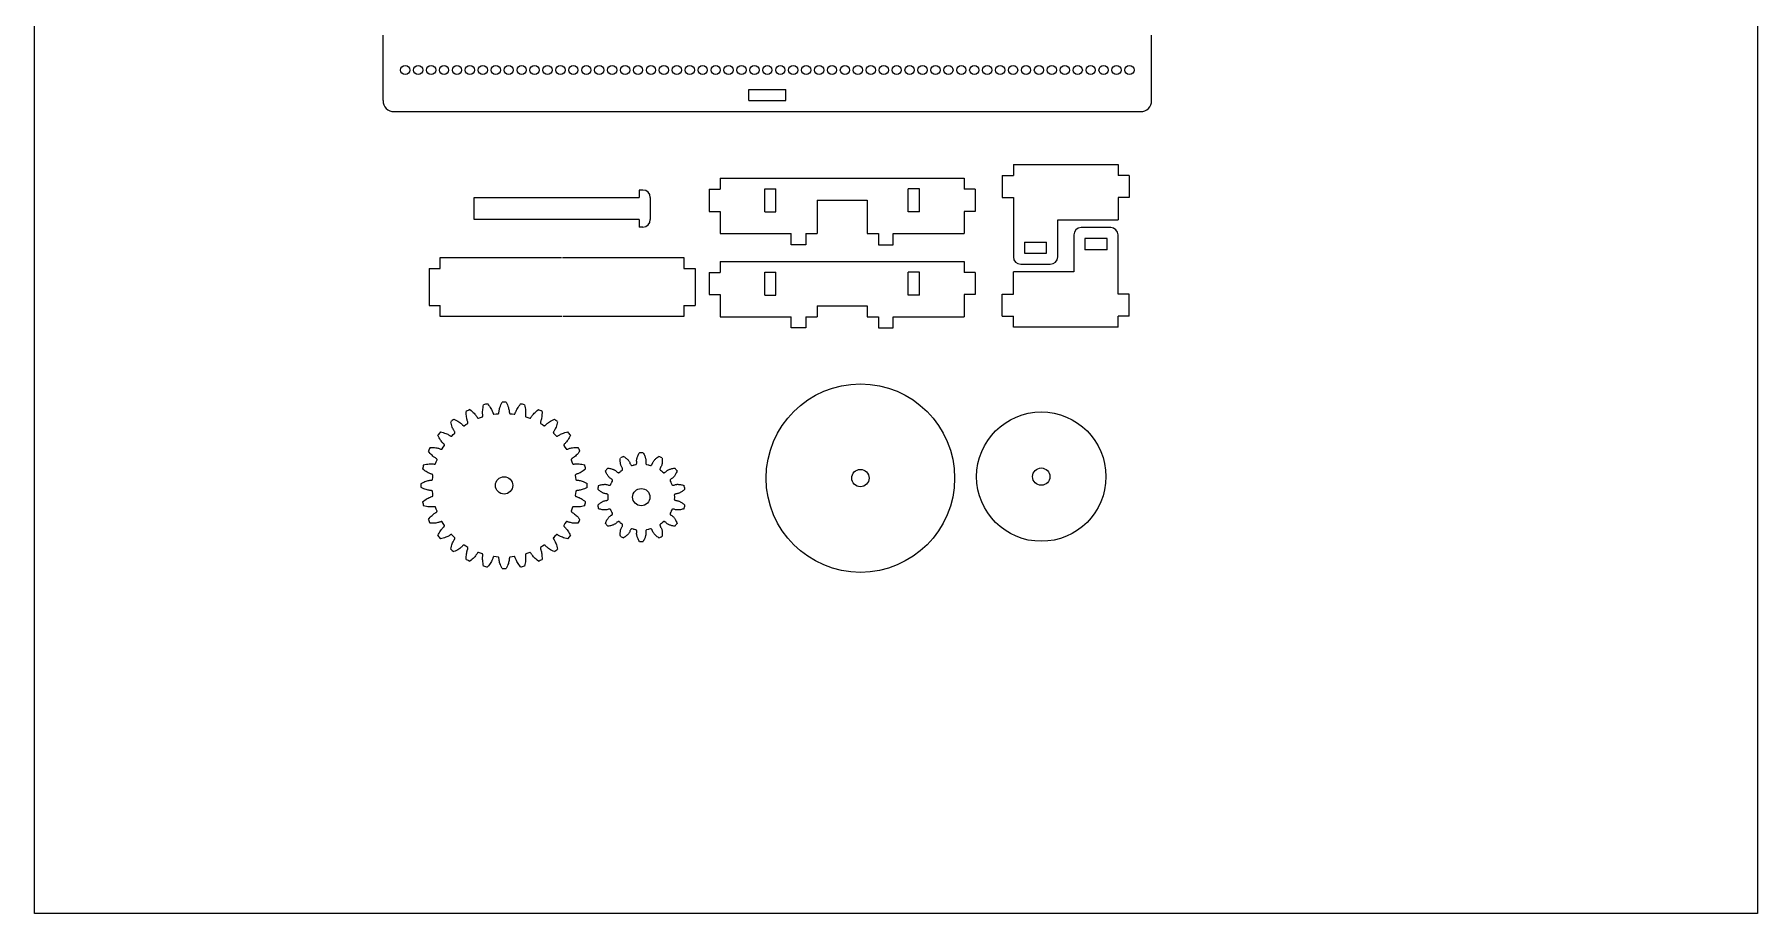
# Model space of a CAD drawing. Header units: inches. Extents: x 25 to 492, y 24 to 506.
# Drawn here: x 25.4 to 491.8, y 24.4 to 262.2 of the extents above; entities that cross this region are included whole.
import ezdxf

# ---------------------------------------------------------------- set-up
doc = ezdxf.new("R2010")
doc.units = ezdxf.units.IN
doc.header["$MEASUREMENT"] = 0

msp = doc.modelspace()

# ---------------------------------------------------------------- linework, layer by layer
for p, q in [((119.77, 244.33), (119.77, 262.05)), ((327.77, 244.33), (327.77, 262.05)), ((218.77, 247.33), (228.77, 247.33)), ((218.77, 244.33), (218.77, 247.33)), ((228.77, 244.33), (228.77, 247.33)), ((218.77, 244.33), (228.77, 244.33)), ((122.77, 241.33), (324.77, 241.33)), ((287.35, 224.05), (287.35, 218.05)), ((287.35, 224.05), (290.35, 224.05)), ((290.35, 227.05), (318.7, 227.05)), ((290.35, 227.05), (290.35, 224.05)), ((318.7, 227.05), (318.7, 224.05)), ((321.7, 224.05), (318.7, 224.05)), ((321.7, 224.05), (321.7, 218.05)), ((189.09, 220.11), (189.09, 218.11)), ((190.09, 220.11), (189.09, 220.11)), ((208.01, 220.33), (208.01, 214.33)), ((208.01, 220.33), (211.01, 220.33)), ((211.01, 223.33), (211.01, 220.33)), ((211.01, 223.33), (277.01, 223.33)), ((223.11, 220.43), (226.11, 220.43)), ((223.11, 214.23), (223.11, 220.43)), ((226.11, 214.23), (226.11, 220.43)), ((264.91, 220.43), (261.91, 220.43)), ((261.91, 214.23), (261.91, 220.43)), ((264.91, 214.23), (264.91, 220.43)), ((277.01, 223.33), (277.01, 220.33)), ((280.01, 220.33), (277.01, 220.33)), ((280.01, 220.33), (280.01, 214.33)), ((144.39, 212.11), (144.39, 218.11)), ((144.39, 218.11), (189.09, 218.11)), ((192.09, 218.11), (192.09, 212.11)), ((237.21, 217.33), (237.21, 208.33)), ((237.21, 217.33), (250.81, 217.33)), ((250.81, 217.33), (250.81, 208.33)), ((287.35, 218.05), (290.35, 218.05)), ((290.35, 218.05), (290.35, 202.05)), ((318.7, 218.05), (318.7, 212.05)), ((321.7, 218.05), (318.7, 218.05)), ((189.09, 212.11), (144.39, 212.11)), ((189.09, 212.11), (189.09, 210.11)), ((190.09, 210.11), (189.09, 210.11)), ((208.01, 214.33), (211.01, 214.33)), ((211.01, 214.33), (211.01, 208.33)), ((223.11, 214.23), (226.11, 214.23)), ((264.91, 214.23), (261.91, 214.23)), ((277.01, 214.33), (277.01, 208.33)), ((280.01, 214.33), (277.01, 214.33)), ((302.35, 212.05), (318.7, 212.05)), ((302.35, 202.05), (302.35, 212.05)), ((316.7, 209.97), (308.7, 209.97)), ((211.01, 208.33), (230.21, 208.33)), ((230.21, 205.33), (230.21, 208.33)), ((234.21, 205.33), (230.21, 205.33)), ((234.21, 208.33), (237.21, 208.33)), ((234.21, 208.33), (234.21, 205.33)), ((250.81, 208.33), (253.81, 208.33)), ((253.81, 208.33), (253.81, 205.33)), ((253.81, 205.33), (257.81, 205.33)), ((257.81, 208.33), (277.01, 208.33)), ((257.81, 205.33), (257.81, 208.33)), ((293.35, 206.05), (299.35, 206.05)), ((293.35, 206.05), (293.35, 203.05)), ((299.35, 203.05), (299.35, 206.05)), ((306.7, 207.97), (306.7, 197.97)), ((315.7, 206.97), (309.7, 206.97)), ((309.7, 206.97), (309.7, 203.97)), ((315.7, 203.97), (315.7, 206.97)), ((318.7, 191.97), (318.7, 207.97)), ((135.21, 201.9), (168.06, 201.9)), ((135.21, 198.9), (135.21, 201.9)), ((168.36, 201.9), (201.21, 201.9)), ((201.21, 201.9), (201.21, 198.9)), ((211.01, 200.81), (211.01, 197.81)), ((211.01, 200.81), (277.01, 200.81)), ((277.01, 200.81), (277.01, 197.81)), ((293.35, 203.05), (299.35, 203.05)), ((315.7, 203.97), (309.7, 203.97)), ((132.21, 198.9), (135.21, 198.9)), ((132.21, 198.9), (132.21, 188.9)), ((201.21, 198.9), (204.21, 198.9)), ((204.21, 198.9), (204.21, 188.9)), ((208.01, 197.81), (208.01, 191.81)), ((208.01, 197.81), (211.01, 197.81)), ((223.11, 197.91), (226.11, 197.91)), ((223.11, 191.71), (223.11, 197.91)), ((226.11, 191.71), (226.11, 197.91)), ((264.91, 197.91), (261.91, 197.91)), ((261.91, 191.71), (261.91, 197.91)), ((264.91, 191.71), (264.91, 197.91)), ((280.01, 197.81), (277.01, 197.81)), ((280.01, 197.81), (280.01, 191.81)), ((306.7, 197.97), (290.35, 197.97)), ((290.35, 191.97), (290.35, 197.97)), ((292.35, 200.05), (300.35, 200.05)), ((208.01, 191.81), (211.01, 191.81)), ((211.01, 191.81), (211.01, 185.81)), ((223.11, 191.71), (226.11, 191.71)), ((264.91, 191.71), (261.91, 191.71)), ((277.01, 191.81), (277.01, 185.81)), ((280.01, 191.81), (277.01, 191.81)), ((287.35, 185.97), (287.35, 191.97)), ((287.35, 191.97), (290.35, 191.97)), ((321.7, 191.97), (318.7, 191.97)), ((321.7, 185.97), (321.7, 191.97)), ((132.21, 188.9), (135.21, 188.9)), ((135.21, 185.9), (135.21, 188.9)), ((201.21, 188.9), (201.21, 185.9)), ((201.21, 188.9), (204.21, 188.9)), ((237.21, 188.81), (237.21, 185.81)), ((237.21, 188.81), (250.81, 188.81)), ((250.81, 188.81), (250.81, 185.81)), ((168.21, 185.9), (135.21, 185.9)), ((201.21, 185.9), (168.51, 185.9)), ((211.01, 185.81), (230.21, 185.81)), ((230.21, 182.81), (230.21, 185.81)), ((234.21, 182.81), (230.21, 182.81)), ((234.21, 185.81), (237.21, 185.81)), ((234.21, 185.81), (234.21, 182.81)), ((250.81, 185.81), (253.81, 185.81)), ((253.81, 185.81), (253.81, 182.81)), ((253.81, 182.81), (257.81, 182.81)), ((257.81, 185.81), (277.01, 185.81)), ((257.81, 182.81), (257.81, 185.81)), ((287.35, 185.97), (290.35, 185.97)), ((290.35, 182.97), (290.35, 185.97)), ((318.7, 182.97), (290.35, 182.97)), ((318.7, 182.97), (318.7, 185.97)), ((321.7, 185.97), (318.7, 185.97))]:
    msp.add_line(p, q)
msp.add_lwpolyline([(25.42, 505.88), (491.75, 505.88), (491.75, 24.36), (25.42, 24.36)], close=True)
for points in [[(138.94, 158.13), (139.3, 157.96), (139.66, 157.77), (139.98, 157.59), (140.26, 157.41), (140.51, 157.24), (140.72, 157.08), (140.9, 156.93), (141.04, 156.8), (141.16, 156.69), (141.31, 156.53), (141.37, 156.48), (141.42, 156.43), (141.48, 156.39), (141.53, 156.37), (141.58, 156.35), (141.62, 156.34), (141.66, 156.34), (141.69, 156.35), (141.71, 156.36), (142.19, 156.67), (142.67, 156.96), (142.69, 156.98), (142.71, 157), (142.73, 157.04), (142.74, 157.08), (142.74, 157.13), (142.74, 157.19), (142.73, 157.25), (142.71, 157.32), (142.69, 157.4), (142.61, 157.6), (142.56, 157.75), (142.51, 157.94), (142.45, 158.17), (142.4, 158.43), (142.35, 158.72), (142.32, 159.06), (142.29, 159.42), (142.28, 159.83), (142.28, 160.23)], [(143.27, 160.7), (143.58, 160.46), (143.89, 160.2), (144.16, 159.95), (144.4, 159.71), (144.6, 159.49), (144.77, 159.28), (144.91, 159.1), (145.02, 158.94), (145.11, 158.8), (145.22, 158.62), (145.27, 158.55), (145.31, 158.5), (145.36, 158.45), (145.4, 158.41), (145.44, 158.38), (145.48, 158.36), (145.52, 158.36), (145.56, 158.36), (145.58, 158.36), (146.11, 158.56), (146.65, 158.74), (146.67, 158.75), (146.7, 158.77), (146.72, 158.8), (146.74, 158.84), (146.75, 158.88), (146.76, 158.94), (146.77, 159), (146.77, 159.08), (146.76, 159.16), (146.73, 159.37), (146.72, 159.53), (146.71, 159.73), (146.7, 159.96), (146.71, 160.22), (146.73, 160.52), (146.77, 160.86), (146.82, 161.22), (146.9, 161.62), (146.99, 162.01)], [(148.06, 162.25), (148.31, 161.94), (148.56, 161.62), (148.76, 161.31), (148.94, 161.03), (149.09, 160.77), (149.21, 160.53), (149.31, 160.32), (149.38, 160.14), (149.44, 159.99), (149.5, 159.78), (149.53, 159.71), (149.57, 159.64), (149.6, 159.59), (149.63, 159.54), (149.67, 159.5), (149.7, 159.48), (149.74, 159.46), (149.77, 159.45), (149.79, 159.46), (150.36, 159.53), (150.92, 159.58), (150.94, 159.59), (150.97, 159.6), (151, 159.62), (151.03, 159.66), (151.06, 159.7), (151.08, 159.75), (151.1, 159.82), (151.12, 159.89), (151.13, 159.97), (151.15, 160.18), (151.17, 160.34), (151.2, 160.54), (151.25, 160.76), (151.31, 161.02), (151.4, 161.31), (151.51, 161.62), (151.64, 161.97), (151.81, 162.33), (151.99, 162.69)], [(153.08, 162.69), (153.26, 162.33), (153.42, 161.97), (153.56, 161.62), (153.67, 161.31), (153.75, 161.02), (153.82, 160.76), (153.87, 160.54), (153.9, 160.34), (153.92, 160.18), (153.94, 159.97), (153.95, 159.89), (153.97, 159.82), (153.99, 159.75), (154.01, 159.7), (154.04, 159.66), (154.06, 159.62), (154.09, 159.6), (154.12, 159.59), (154.15, 159.58), (154.71, 159.53), (155.27, 159.46), (155.3, 159.45), (155.33, 159.46), (155.36, 159.48), (155.4, 159.5), (155.43, 159.54), (155.47, 159.59), (155.5, 159.64), (155.53, 159.71), (155.56, 159.78), (155.63, 159.99), (155.68, 160.14), (155.76, 160.32), (155.85, 160.53), (155.98, 160.77), (156.12, 161.03), (156.3, 161.31), (156.51, 161.62), (156.75, 161.94), (157, 162.25)], [(158.07, 162.01), (158.17, 161.62), (158.24, 161.22), (158.3, 160.86), (158.34, 160.52), (158.36, 160.22), (158.36, 159.96), (158.36, 159.73), (158.35, 159.53), (158.33, 159.37), (158.3, 159.16), (158.3, 159.08), (158.3, 159), (158.3, 158.94), (158.31, 158.88), (158.33, 158.84), (158.35, 158.8), (158.37, 158.77), (158.4, 158.75), (158.42, 158.74), (158.96, 158.56), (159.49, 158.36), (159.51, 158.36), (159.55, 158.36), (159.58, 158.36), (159.62, 158.38), (159.66, 158.41), (159.71, 158.45), (159.75, 158.5), (159.8, 158.55), (159.84, 158.62), (159.95, 158.8), (160.04, 158.94), (160.16, 159.1), (160.3, 159.28), (160.47, 159.49), (160.67, 159.71), (160.91, 159.95), (161.18, 160.2), (161.48, 160.46), (161.8, 160.7)], [(162.79, 160.23), (162.79, 159.83), (162.78, 159.42), (162.75, 159.06), (162.71, 158.72), (162.67, 158.43), (162.61, 158.17), (162.56, 157.94), (162.5, 157.75), (162.45, 157.6), (162.38, 157.4), (162.35, 157.32), (162.34, 157.25), (162.33, 157.19), (162.33, 157.13), (162.33, 157.08), (162.34, 157.04), (162.36, 157), (162.38, 156.98), (162.4, 156.96), (162.88, 156.67), (163.36, 156.36), (163.38, 156.35), (163.41, 156.34), (163.45, 156.34), (163.49, 156.35), (163.54, 156.37), (163.59, 156.39), (163.64, 156.43), (163.7, 156.48), (163.76, 156.53), (163.91, 156.69), (164.02, 156.8), (164.17, 156.93), (164.35, 157.08), (164.56, 157.24), (164.81, 157.41), (165.09, 157.59), (165.41, 157.77), (165.77, 157.96), (166.13, 158.13)], [(135.29, 154.65), (135.68, 154.57), (136.07, 154.47), (136.42, 154.36), (136.74, 154.25), (137.02, 154.13), (137.26, 154.02), (137.46, 153.92), (137.64, 153.83), (137.77, 153.74), (137.95, 153.62), (138.02, 153.58), (138.09, 153.55), (138.15, 153.53), (138.21, 153.51), (138.26, 153.51), (138.3, 153.51), (138.34, 153.52), (138.37, 153.53), (138.39, 153.55), (138.78, 153.95), (139.19, 154.35), (139.2, 154.36), (139.22, 154.39), (139.23, 154.43), (139.23, 154.48), (139.22, 154.53), (139.2, 154.58), (139.18, 154.64), (139.15, 154.71), (139.11, 154.78), (138.99, 154.96), (138.91, 155.1), (138.81, 155.27), (138.71, 155.47), (138.6, 155.72), (138.49, 155.99), (138.38, 156.31), (138.27, 156.66), (138.17, 157.05), (138.08, 157.44)], [(166.99, 157.44), (166.9, 157.05), (166.8, 156.66), (166.69, 156.31), (166.58, 155.99), (166.47, 155.72), (166.36, 155.47), (166.26, 155.27), (166.16, 155.1), (166.08, 154.96), (165.96, 154.78), (165.92, 154.71), (165.88, 154.64), (165.86, 154.58), (165.85, 154.53), (165.84, 154.48), (165.84, 154.43), (165.85, 154.39), (165.86, 154.36), (165.88, 154.35), (166.29, 153.95), (166.68, 153.55), (166.7, 153.53), (166.73, 153.52), (166.77, 153.51), (166.81, 153.51), (166.86, 153.51), (166.91, 153.53), (166.98, 153.55), (167.04, 153.58), (167.11, 153.62), (167.29, 153.74), (167.43, 153.83), (167.6, 153.92), (167.81, 154.02), (168.05, 154.13), (168.33, 154.25), (168.64, 154.36), (169, 154.47), (169.39, 154.57), (169.78, 154.65)], [(130.73, 145.74), (131.11, 145.83), (131.51, 145.91), (131.87, 145.96), (132.21, 146), (132.51, 146.02), (132.77, 146.03), (133, 146.03), (133.2, 146.01), (133.36, 146), (133.57, 145.97), (133.65, 145.96), (133.73, 145.96), (133.79, 145.97), (133.85, 145.98), (133.9, 145.99), (133.94, 146.01), (133.97, 146.04), (133.99, 146.06), (134, 146.09), (134.17, 146.62), (134.37, 147.15), (134.38, 147.18), (134.38, 147.21), (134.37, 147.25), (134.35, 147.29), (134.32, 147.33), (134.28, 147.37), (134.24, 147.42), (134.18, 147.46), (134.11, 147.51), (133.93, 147.62), (133.79, 147.71), (133.63, 147.82), (133.45, 147.96), (133.25, 148.13), (133.02, 148.34), (132.79, 148.57), (132.54, 148.84), (132.28, 149.15), (132.03, 149.47)], [(132.51, 150.45), (132.9, 150.46), (133.31, 150.44), (133.68, 150.42), (134.01, 150.38), (134.31, 150.33), (134.57, 150.28), (134.79, 150.23), (134.98, 150.17), (135.13, 150.12), (135.33, 150.04), (135.41, 150.02), (135.48, 150), (135.55, 149.99), (135.6, 149.99), (135.65, 150), (135.7, 150.01), (135.73, 150.02), (135.76, 150.04), (135.77, 150.06), (136.06, 150.55), (136.37, 151.02), (136.38, 151.04), (136.39, 151.08), (136.39, 151.11), (136.38, 151.16), (136.37, 151.2), (136.34, 151.25), (136.3, 151.31), (136.26, 151.37), (136.2, 151.43), (136.05, 151.57), (135.93, 151.69), (135.8, 151.84), (135.66, 152.01), (135.5, 152.23), (135.32, 152.47), (135.15, 152.76), (134.96, 153.08), (134.78, 153.43), (134.61, 153.8)], [(170.46, 153.8), (170.29, 153.43), (170.1, 153.08), (169.92, 152.76), (169.74, 152.47), (169.57, 152.23), (169.41, 152.01), (169.27, 151.84), (169.13, 151.69), (169.02, 151.57), (168.86, 151.43), (168.81, 151.37), (168.76, 151.31), (168.73, 151.25), (168.7, 151.2), (168.68, 151.16), (168.67, 151.11), (168.67, 151.08), (168.68, 151.04), (168.69, 151.02), (169, 150.55), (169.3, 150.06), (169.31, 150.04), (169.34, 150.02), (169.37, 150.01), (169.41, 150), (169.46, 149.99), (169.52, 149.99), (169.58, 150), (169.66, 150.02), (169.73, 150.04), (169.94, 150.12), (170.09, 150.17), (170.28, 150.23), (170.5, 150.28), (170.76, 150.33), (171.06, 150.38), (171.39, 150.42), (171.76, 150.44), (172.16, 150.46), (172.56, 150.45)], [(173.04, 149.47), (172.79, 149.15), (172.53, 148.84), (172.28, 148.57), (172.04, 148.34), (171.82, 148.13), (171.62, 147.96), (171.44, 147.82), (171.27, 147.71), (171.14, 147.62), (170.95, 147.51), (170.89, 147.46), (170.83, 147.42), (170.78, 147.37), (170.74, 147.33), (170.72, 147.29), (170.7, 147.25), (170.69, 147.21), (170.69, 147.18), (170.7, 147.15), (170.89, 146.62), (171.07, 146.09), (171.08, 146.06), (171.1, 146.04), (171.13, 146.01), (171.17, 145.99), (171.22, 145.98), (171.27, 145.97), (171.34, 145.96), (171.41, 145.96), (171.49, 145.97), (171.71, 146), (171.87, 146.01), (172.06, 146.03), (172.29, 146.03), (172.56, 146.02), (172.86, 146), (173.19, 145.96), (173.56, 145.91), (173.95, 145.83), (174.34, 145.74)], [(130.04, 140.75), (130.4, 140.92), (130.77, 141.09), (131.11, 141.22), (131.43, 141.33), (131.71, 141.42), (131.97, 141.49), (132.2, 141.53), (132.39, 141.57), (132.55, 141.59), (132.76, 141.6), (132.85, 141.62), (132.92, 141.63), (132.98, 141.65), (133.03, 141.68), (133.08, 141.7), (133.11, 141.73), (133.13, 141.76), (133.15, 141.79), (133.15, 141.81), (133.21, 142.38), (133.28, 142.94), (133.28, 142.96), (133.27, 143), (133.26, 143.03), (133.23, 143.06), (133.19, 143.1), (133.15, 143.13), (133.09, 143.17), (133.02, 143.2), (132.95, 143.23), (132.74, 143.29), (132.59, 143.35), (132.41, 143.42), (132.2, 143.52), (131.96, 143.64), (131.7, 143.79), (131.42, 143.97), (131.11, 144.18), (130.79, 144.42), (130.48, 144.67)], [(174.58, 144.67), (174.27, 144.42), (173.95, 144.18), (173.65, 143.97), (173.36, 143.79), (173.1, 143.64), (172.87, 143.52), (172.66, 143.42), (172.47, 143.35), (172.32, 143.29), (172.12, 143.23), (172.04, 143.2), (171.98, 143.17), (171.92, 143.13), (171.87, 143.1), (171.84, 143.06), (171.81, 143.03), (171.79, 143), (171.79, 142.96), (171.79, 142.94), (171.86, 142.38), (171.92, 141.81), (171.92, 141.79), (171.93, 141.76), (171.96, 141.73), (171.99, 141.7), (172.03, 141.68), (172.09, 141.65), (172.15, 141.63), (172.22, 141.62), (172.3, 141.6), (172.52, 141.59), (172.68, 141.57), (172.87, 141.53), (173.09, 141.49), (173.35, 141.42), (173.64, 141.33), (173.96, 141.22), (174.3, 141.09), (174.67, 140.92), (175.03, 140.75)], [(180.58, 144.88), (180.84, 144.84), (181.1, 144.8), (181.33, 144.75), (181.55, 144.69), (181.75, 144.63), (181.93, 144.57), (182.1, 144.5), (182.24, 144.44), (182.37, 144.38), (182.47, 144.32), (182.64, 144.21), (182.76, 144.12), (182.93, 143.93), (183.05, 143.83), (183.16, 143.75), (183.26, 143.69), (183.36, 143.65), (183.45, 143.63), (183.54, 143.63), (183.57, 143.63), (183.61, 143.64), (183.64, 143.66), (183.67, 143.68), (183.94, 143.91), (184.07, 144.02), (184.2, 144.12), (184.49, 144.33), (184.52, 144.36), (184.54, 144.39), (184.56, 144.42), (184.57, 144.45), (184.59, 144.53), (184.59, 144.62), (184.57, 144.73), (184.53, 144.85), (184.48, 144.97), (184.41, 145.11), (184.27, 145.31), (184.2, 145.46), (184.13, 145.64), (184.1, 145.76), (184.07, 145.9), (184.04, 146.05), (184.01, 146.22), (183.99, 146.41), (183.97, 146.62), (183.97, 146.85), (183.97, 147.09), (183.98, 147.35), (184.01, 147.61)], [(184.88, 148.03), (185.11, 147.89), (185.32, 147.74), (185.51, 147.59), (185.68, 147.44), (185.84, 147.3), (185.97, 147.17), (186.09, 147.04), (186.19, 146.92), (186.28, 146.81), (186.35, 146.71), (186.45, 146.55), (186.52, 146.4), (186.59, 146.16), (186.65, 146.02), (186.72, 145.9), (186.79, 145.8), (186.86, 145.72), (186.93, 145.66), (187.01, 145.62), (187.04, 145.61), (187.08, 145.61), (187.11, 145.61), (187.15, 145.62), (187.5, 145.71), (187.66, 145.75), (187.82, 145.78), (188.17, 145.85), (188.21, 145.86), (188.24, 145.87), (188.27, 145.89), (188.3, 145.92), (188.35, 145.98), (188.39, 146.07), (188.42, 146.17), (188.44, 146.29), (188.44, 146.43), (188.43, 146.58), (188.4, 146.83), (188.4, 146.99), (188.42, 147.18), (188.44, 147.3), (188.47, 147.44), (188.51, 147.59), (188.56, 147.76), (188.62, 147.94), (188.7, 148.13), (188.79, 148.34), (188.9, 148.56), (189.03, 148.79), (189.17, 149.01)], [(190.13, 149.01), (190.27, 148.79), (190.4, 148.56), (190.51, 148.34), (190.6, 148.13), (190.68, 147.94), (190.74, 147.76), (190.79, 147.59), (190.83, 147.44), (190.86, 147.3), (190.88, 147.18), (190.9, 146.99), (190.9, 146.83), (190.86, 146.58), (190.86, 146.43), (190.86, 146.29), (190.88, 146.17), (190.91, 146.07), (190.95, 145.98), (191, 145.92), (191.03, 145.89), (191.06, 145.87), (191.09, 145.86), (191.13, 145.85), (191.48, 145.78), (191.64, 145.75), (191.8, 145.71), (192.15, 145.62), (192.19, 145.61), (192.22, 145.61), (192.26, 145.61), (192.29, 145.62), (192.36, 145.66), (192.44, 145.72), (192.51, 145.8), (192.58, 145.9), (192.64, 146.02), (192.7, 146.16), (192.78, 146.4), (192.85, 146.55), (192.95, 146.71), (193.02, 146.81), (193.11, 146.92), (193.21, 147.04), (193.33, 147.17), (193.46, 147.3), (193.62, 147.44), (193.79, 147.59), (193.98, 147.74), (194.19, 147.89), (194.42, 148.03)], [(195.29, 147.61), (195.31, 147.35), (195.33, 147.09), (195.33, 146.85), (195.33, 146.62), (195.31, 146.41), (195.29, 146.22), (195.26, 146.05), (195.23, 145.9), (195.2, 145.76), (195.17, 145.64), (195.1, 145.46), (195.03, 145.31), (194.89, 145.11), (194.82, 144.97), (194.76, 144.85), (194.73, 144.73), (194.71, 144.62), (194.71, 144.53), (194.73, 144.45), (194.74, 144.42), (194.76, 144.39), (194.78, 144.36), (194.81, 144.33), (195.1, 144.12), (195.23, 144.02), (195.36, 143.91), (195.63, 143.68), (195.66, 143.66), (195.69, 143.64), (195.73, 143.63), (195.76, 143.63), (195.84, 143.63), (195.94, 143.65), (196.03, 143.69), (196.14, 143.75), (196.25, 143.83), (196.37, 143.93), (196.54, 144.12), (196.66, 144.21), (196.83, 144.32), (196.93, 144.38), (197.06, 144.44), (197.2, 144.5), (197.36, 144.57), (197.54, 144.63), (197.74, 144.69), (197.96, 144.75), (198.2, 144.8), (198.46, 144.84), (198.72, 144.88)], [(178.07, 140.16), (178.32, 140.25), (178.57, 140.32), (178.81, 140.37), (179.03, 140.42), (179.23, 140.45), (179.42, 140.47), (179.6, 140.48), (179.75, 140.49), (179.9, 140.49), (180.02, 140.48), (180.21, 140.46), (180.37, 140.42), (180.6, 140.33), (180.74, 140.29), (180.88, 140.27), (181, 140.26), (181.11, 140.26), (181.2, 140.29), (181.28, 140.32), (181.31, 140.34), (181.33, 140.36), (181.35, 140.39), (181.37, 140.43), (181.52, 140.76), (181.59, 140.9), (181.66, 141.05), (181.83, 141.37), (181.84, 141.41), (181.85, 141.44), (181.85, 141.48), (181.85, 141.51), (181.83, 141.59), (181.79, 141.67), (181.73, 141.76), (181.65, 141.85), (181.54, 141.94), (181.41, 142.03), (181.2, 142.16), (181.08, 142.26), (180.94, 142.39), (180.86, 142.49), (180.77, 142.59), (180.68, 142.72), (180.58, 142.86), (180.47, 143.03), (180.37, 143.21), (180.27, 143.41), (180.16, 143.63), (180.06, 143.87), (179.97, 144.12)], [(199.33, 144.12), (199.23, 143.87), (199.13, 143.63), (199.03, 143.41), (198.93, 143.21), (198.82, 143.03), (198.72, 142.86), (198.62, 142.72), (198.53, 142.59), (198.44, 142.49), (198.36, 142.39), (198.22, 142.26), (198.1, 142.16), (197.88, 142.03), (197.76, 141.94), (197.65, 141.85), (197.57, 141.76), (197.51, 141.67), (197.47, 141.59), (197.45, 141.51), (197.45, 141.48), (197.45, 141.44), (197.46, 141.41), (197.47, 141.37), (197.64, 141.05), (197.71, 140.9), (197.78, 140.76), (197.93, 140.43), (197.95, 140.39), (197.97, 140.36), (197.99, 140.34), (198.02, 140.32), (198.1, 140.29), (198.19, 140.26), (198.3, 140.26), (198.42, 140.27), (198.55, 140.29), (198.7, 140.33), (198.93, 140.42), (199.09, 140.46), (199.28, 140.48), (199.4, 140.49), (199.54, 140.49), (199.7, 140.48), (199.87, 140.47), (200.06, 140.45), (200.27, 140.42), (200.49, 140.37), (200.73, 140.32), (200.98, 140.25), (201.23, 140.16)], [(130.48, 135.73), (130.79, 135.98), (131.11, 136.22), (131.42, 136.43), (131.7, 136.61), (131.96, 136.76), (132.2, 136.88), (132.41, 136.97), (132.59, 137.05), (132.74, 137.1), (132.95, 137.17), (133.02, 137.2), (133.09, 137.23), (133.15, 137.27), (133.19, 137.3), (133.23, 137.33), (133.26, 137.37), (133.27, 137.4), (133.28, 137.44), (133.28, 137.46), (133.21, 138.02), (133.15, 138.58), (133.15, 138.61), (133.13, 138.64), (133.11, 138.67), (133.08, 138.7), (133.03, 138.72), (132.98, 138.75), (132.92, 138.77), (132.85, 138.78), (132.76, 138.79), (132.55, 138.81), (132.39, 138.83), (132.2, 138.87), (131.97, 138.91), (131.71, 138.98), (131.43, 139.07), (131.11, 139.18), (130.77, 139.31), (130.4, 139.47), (130.04, 139.65)], [(175.03, 139.65), (174.67, 139.47), (174.3, 139.31), (173.96, 139.18), (173.64, 139.07), (173.35, 138.98), (173.09, 138.91), (172.87, 138.87), (172.68, 138.83), (172.52, 138.81), (172.3, 138.79), (172.22, 138.78), (172.15, 138.77), (172.09, 138.75), (172.03, 138.72), (171.99, 138.7), (171.96, 138.67), (171.93, 138.64), (171.92, 138.61), (171.92, 138.58), (171.86, 138.02), (171.79, 137.46), (171.79, 137.44), (171.79, 137.4), (171.81, 137.37), (171.84, 137.33), (171.87, 137.3), (171.92, 137.27), (171.98, 137.23), (172.04, 137.2), (172.12, 137.17), (172.32, 137.1), (172.47, 137.05), (172.66, 136.97), (172.87, 136.88), (173.1, 136.76), (173.36, 136.61), (173.65, 136.43), (173.95, 136.22), (174.27, 135.98), (174.58, 135.73)], [(177.85, 134.83), (178.04, 135.01), (178.24, 135.18), (178.42, 135.34), (178.61, 135.47), (178.78, 135.59), (178.94, 135.69), (179.09, 135.78), (179.23, 135.85), (179.36, 135.91), (179.47, 135.96), (179.65, 136.02), (179.81, 136.06), (180.06, 136.08), (180.21, 136.1), (180.34, 136.14), (180.46, 136.19), (180.55, 136.24), (180.62, 136.3), (180.67, 136.36), (180.69, 136.39), (180.71, 136.42), (180.71, 136.46), (180.71, 136.5), (180.7, 136.86), (180.7, 137.02), (180.7, 137.19), (180.71, 137.55), (180.71, 137.59), (180.71, 137.62), (180.69, 137.65), (180.67, 137.68), (180.62, 137.75), (180.55, 137.8), (180.46, 137.86), (180.34, 137.9), (180.21, 137.94), (180.06, 137.96), (179.81, 137.98), (179.65, 138.02), (179.47, 138.08), (179.36, 138.13), (179.23, 138.19), (179.09, 138.26), (178.94, 138.35), (178.78, 138.45), (178.61, 138.57), (178.42, 138.7), (178.24, 138.86), (178.04, 139.03), (177.85, 139.22)], [(201.45, 139.22), (201.26, 139.03), (201.06, 138.86), (200.87, 138.7), (200.69, 138.57), (200.52, 138.45), (200.36, 138.35), (200.21, 138.26), (200.07, 138.19), (199.94, 138.13), (199.83, 138.08), (199.65, 138.02), (199.49, 137.98), (199.24, 137.96), (199.09, 137.94), (198.96, 137.9), (198.84, 137.86), (198.75, 137.8), (198.68, 137.75), (198.62, 137.68), (198.61, 137.65), (198.59, 137.62), (198.59, 137.59), (198.58, 137.55), (198.6, 137.19), (198.6, 137.02), (198.6, 136.86), (198.58, 136.5), (198.59, 136.46), (198.59, 136.42), (198.61, 136.39), (198.62, 136.36), (198.68, 136.3), (198.75, 136.24), (198.84, 136.19), (198.96, 136.14), (199.09, 136.1), (199.24, 136.08), (199.49, 136.06), (199.65, 136.02), (199.83, 135.96), (199.94, 135.91), (200.07, 135.85), (200.21, 135.78), (200.36, 135.69), (200.52, 135.59), (200.69, 135.47), (200.87, 135.34), (201.06, 135.18), (201.26, 135.01), (201.45, 134.83)], [(132.03, 130.93), (132.28, 131.25), (132.54, 131.56), (132.79, 131.83), (133.02, 132.06), (133.25, 132.27), (133.45, 132.44), (133.63, 132.58), (133.79, 132.69), (133.93, 132.78), (134.11, 132.89), (134.18, 132.93), (134.24, 132.98), (134.28, 133.03), (134.32, 133.07), (134.35, 133.11), (134.37, 133.15), (134.38, 133.19), (134.38, 133.22), (134.37, 133.24), (134.17, 133.78), (134, 134.31), (133.99, 134.33), (133.97, 134.36), (133.94, 134.39), (133.9, 134.4), (133.85, 134.42), (133.79, 134.43), (133.73, 134.44), (133.65, 134.44), (133.57, 134.43), (133.36, 134.4), (133.2, 134.39), (133, 134.37), (132.77, 134.37), (132.51, 134.38), (132.21, 134.4), (131.87, 134.43), (131.51, 134.49), (131.11, 134.57), (130.73, 134.66)], [(174.34, 134.66), (173.95, 134.57), (173.56, 134.49), (173.19, 134.43), (172.86, 134.4), (172.56, 134.38), (172.29, 134.37), (172.06, 134.37), (171.87, 134.39), (171.71, 134.4), (171.49, 134.43), (171.41, 134.44), (171.34, 134.44), (171.27, 134.43), (171.22, 134.42), (171.17, 134.4), (171.13, 134.39), (171.1, 134.36), (171.08, 134.33), (171.07, 134.31), (170.89, 133.78), (170.7, 133.24), (170.69, 133.22), (170.69, 133.19), (170.7, 133.15), (170.72, 133.11), (170.74, 133.07), (170.78, 133.03), (170.83, 132.98), (170.89, 132.93), (170.95, 132.89), (171.14, 132.78), (171.27, 132.69), (171.44, 132.58), (171.62, 132.44), (171.82, 132.27), (172.04, 132.06), (172.28, 131.83), (172.53, 131.56), (172.79, 131.25), (173.04, 130.93)], [(181.41, 132.01), (181.54, 132.1), (181.65, 132.19), (181.73, 132.28), (181.79, 132.37), (181.83, 132.45), (181.85, 132.53), (181.85, 132.57), (181.85, 132.6), (181.84, 132.63), (181.83, 132.67), (181.66, 132.99), (181.59, 133.14), (181.52, 133.29), (181.37, 133.62), (181.35, 133.65), (181.33, 133.68), (181.31, 133.7), (181.28, 133.72), (181.2, 133.76), (181.11, 133.78), (181, 133.78), (180.88, 133.78), (180.74, 133.75), (180.6, 133.71), (180.37, 133.62), (180.21, 133.58), (180.02, 133.56), (179.9, 133.55), (179.75, 133.55), (179.6, 133.56), (179.42, 133.57), (179.23, 133.59), (179.03, 133.62), (178.81, 133.67), (178.57, 133.73), (178.32, 133.8), (178.07, 133.88)], [(179.97, 129.92), (180.06, 130.17), (180.16, 130.41), (180.27, 130.63), (180.37, 130.84), (180.47, 131.02), (180.58, 131.18), (180.68, 131.32), (180.77, 131.45), (180.86, 131.56), (180.94, 131.65), (181.08, 131.78), (181.2, 131.89), (181.41, 132.01)], [(201.23, 133.88), (200.98, 133.8), (200.73, 133.73), (200.49, 133.67), (200.27, 133.62), (200.06, 133.59), (199.87, 133.57), (199.7, 133.56), (199.54, 133.55), (199.4, 133.55), (199.28, 133.56), (199.09, 133.58), (198.93, 133.62), (198.7, 133.71), (198.55, 133.75), (198.42, 133.78), (198.3, 133.78), (198.19, 133.78), (198.1, 133.76), (198.02, 133.72), (197.99, 133.7), (197.97, 133.68), (197.95, 133.65), (197.93, 133.62), (197.78, 133.29), (197.71, 133.14), (197.64, 132.99), (197.47, 132.67), (197.46, 132.63), (197.45, 132.6), (197.45, 132.57), (197.45, 132.53), (197.47, 132.45), (197.51, 132.37), (197.57, 132.28), (197.65, 132.19), (197.76, 132.1), (197.88, 132.01), (198.1, 131.89), (198.22, 131.78), (198.36, 131.65), (198.44, 131.56), (198.53, 131.45), (198.62, 131.32), (198.72, 131.18), (198.82, 131.02), (198.93, 130.84), (199.03, 130.63), (199.13, 130.41), (199.23, 130.17), (199.33, 129.92)], [(134.61, 126.6), (134.78, 126.97), (134.96, 127.32), (135.15, 127.64), (135.32, 127.93), (135.5, 128.17), (135.66, 128.38), (135.8, 128.56), (135.93, 128.71), (136.05, 128.82), (136.2, 128.97), (136.26, 129.03), (136.3, 129.09), (136.34, 129.14), (136.37, 129.2), (136.38, 129.24), (136.39, 129.28), (136.39, 129.32), (136.38, 129.36), (136.37, 129.38), (136.06, 129.85), (135.77, 130.33), (135.76, 130.35), (135.73, 130.38), (135.7, 130.39), (135.65, 130.4), (135.6, 130.41), (135.55, 130.41), (135.48, 130.4), (135.41, 130.38), (135.33, 130.36), (135.13, 130.28), (134.98, 130.23), (134.79, 130.17), (134.57, 130.12), (134.31, 130.07), (134.01, 130.02), (133.68, 129.98), (133.31, 129.95), (132.9, 129.94), (132.51, 129.95)], [(138.08, 122.96), (138.17, 123.35), (138.27, 123.74), (138.38, 124.09), (138.49, 124.4), (138.6, 124.68), (138.71, 124.93), (138.81, 125.13), (138.91, 125.3), (138.99, 125.44), (139.11, 125.62), (139.15, 125.69), (139.18, 125.76), (139.2, 125.82), (139.22, 125.87), (139.23, 125.92), (139.23, 125.97), (139.22, 126), (139.2, 126.03), (139.19, 126.05), (138.78, 126.45), (138.39, 126.85), (138.37, 126.87), (138.34, 126.88), (138.3, 126.89), (138.26, 126.89), (138.21, 126.89), (138.15, 126.87), (138.09, 126.85), (138.02, 126.82), (137.95, 126.78), (137.77, 126.66), (137.64, 126.57), (137.46, 126.48), (137.26, 126.37), (137.02, 126.26), (136.74, 126.15), (136.42, 126.04), (136.07, 125.93), (135.68, 125.83), (135.29, 125.75)], [(169.78, 125.75), (169.39, 125.83), (169, 125.93), (168.64, 126.04), (168.33, 126.15), (168.05, 126.26), (167.81, 126.37), (167.6, 126.48), (167.43, 126.57), (167.29, 126.66), (167.11, 126.78), (167.04, 126.82), (166.98, 126.85), (166.91, 126.87), (166.86, 126.89), (166.81, 126.89), (166.77, 126.89), (166.73, 126.88), (166.7, 126.87), (166.68, 126.85), (166.29, 126.45), (165.88, 126.05), (165.86, 126.03), (165.85, 126), (165.84, 125.97), (165.84, 125.92), (165.85, 125.87), (165.86, 125.82), (165.88, 125.76), (165.92, 125.69), (165.96, 125.62), (166.08, 125.44), (166.16, 125.3), (166.26, 125.13), (166.36, 124.93), (166.47, 124.68), (166.58, 124.4), (166.69, 124.09), (166.8, 123.74), (166.9, 123.35), (166.99, 122.96)], [(172.56, 129.95), (172.16, 129.94), (171.76, 129.95), (171.39, 129.98), (171.06, 130.02), (170.76, 130.07), (170.5, 130.12), (170.28, 130.17), (170.09, 130.23), (169.94, 130.28), (169.73, 130.36), (169.66, 130.38), (169.58, 130.4), (169.52, 130.41), (169.46, 130.41), (169.41, 130.4), (169.37, 130.39), (169.34, 130.38), (169.31, 130.35), (169.3, 130.33), (169, 129.85), (168.69, 129.38), (168.68, 129.36), (168.67, 129.32), (168.67, 129.28), (168.68, 129.24), (168.7, 129.2), (168.73, 129.14), (168.76, 129.09), (168.81, 129.03), (168.86, 128.97), (169.02, 128.82), (169.13, 128.71), (169.27, 128.56), (169.41, 128.38), (169.57, 128.17), (169.74, 127.93), (169.92, 127.64), (170.1, 127.32), (170.29, 126.97), (170.46, 126.6)], [(184.01, 126.43), (183.98, 126.69), (183.97, 126.95), (183.97, 127.2), (183.97, 127.42), (183.99, 127.63), (184.01, 127.82), (184.04, 127.99), (184.07, 128.15), (184.1, 128.28), (184.13, 128.4), (184.2, 128.58), (184.27, 128.73), (184.41, 128.93), (184.48, 129.07), (184.53, 129.2), (184.57, 129.31), (184.59, 129.42), (184.59, 129.51), (184.57, 129.59), (184.56, 129.63), (184.54, 129.66), (184.52, 129.68), (184.49, 129.71), (184.2, 129.92), (184.07, 130.02), (183.94, 130.13), (183.67, 130.36), (183.64, 130.39), (183.61, 130.4), (183.57, 130.41), (183.54, 130.42), (183.45, 130.42), (183.36, 130.39), (183.26, 130.35), (183.16, 130.29), (183.05, 130.21), (182.93, 130.11), (182.76, 129.93), (182.64, 129.83), (182.47, 129.73), (182.37, 129.67), (182.24, 129.6), (182.1, 129.54), (181.93, 129.48), (181.75, 129.41), (181.55, 129.35), (181.33, 129.3), (181.1, 129.24), (180.84, 129.2), (180.58, 129.17)], [(189.17, 125.03), (189.03, 125.26), (188.9, 125.49), (188.79, 125.7), (188.7, 125.91), (188.62, 126.1), (188.56, 126.28), (188.51, 126.45), (188.47, 126.6), (188.44, 126.74), (188.42, 126.86), (188.4, 127.05), (188.4, 127.21), (188.43, 127.46), (188.44, 127.61), (188.44, 127.75), (188.42, 127.87), (188.39, 127.98), (188.35, 128.06), (188.3, 128.12), (188.27, 128.15), (188.24, 128.17), (188.21, 128.18), (188.17, 128.19), (187.82, 128.26), (187.66, 128.3), (187.5, 128.33), (187.15, 128.43), (187.11, 128.43), (187.08, 128.43), (187.04, 128.43), (187.01, 128.42), (186.93, 128.38), (186.86, 128.32), (186.79, 128.24), (186.72, 128.14), (186.65, 128.02), (186.59, 127.88), (186.52, 127.64), (186.45, 127.5), (186.35, 127.33), (186.28, 127.23), (186.19, 127.12), (186.09, 127), (185.97, 126.88), (185.84, 126.74), (185.68, 126.6), (185.51, 126.45), (185.32, 126.3), (185.11, 126.15), (184.88, 126.01)], [(194.42, 126.01), (194.19, 126.15), (193.98, 126.3), (193.79, 126.45), (193.62, 126.6), (193.46, 126.74), (193.33, 126.88), (193.21, 127), (193.11, 127.12), (193.02, 127.23), (192.95, 127.33), (192.85, 127.5), (192.78, 127.64), (192.7, 127.88), (192.64, 128.02), (192.58, 128.14), (192.51, 128.24), (192.44, 128.32), (192.36, 128.38), (192.29, 128.42), (192.26, 128.43), (192.22, 128.43), (192.19, 128.43), (192.15, 128.43), (191.8, 128.33), (191.64, 128.3), (191.48, 128.26), (191.13, 128.19), (191.09, 128.18), (191.06, 128.17), (191.03, 128.15), (191, 128.12), (190.95, 128.06), (190.91, 127.98), (190.88, 127.87), (190.86, 127.75), (190.86, 127.61), (190.86, 127.46), (190.9, 127.21), (190.9, 127.05), (190.88, 126.86), (190.86, 126.74), (190.83, 126.6), (190.79, 126.45), (190.74, 126.28), (190.68, 126.1), (190.6, 125.91), (190.51, 125.7), (190.4, 125.49), (190.27, 125.26), (190.13, 125.03)], [(198.72, 129.17), (198.46, 129.2), (198.2, 129.24), (197.96, 129.3), (197.74, 129.35), (197.54, 129.41), (197.36, 129.48), (197.2, 129.54), (197.06, 129.6), (196.93, 129.67), (196.83, 129.73), (196.66, 129.83), (196.54, 129.93), (196.37, 130.11), (196.25, 130.21), (196.14, 130.29), (196.03, 130.35), (195.94, 130.39), (195.84, 130.42), (195.76, 130.42), (195.73, 130.41), (195.69, 130.4), (195.66, 130.39), (195.63, 130.36), (195.36, 130.13), (195.23, 130.02), (195.1, 129.92), (194.81, 129.71), (194.78, 129.68), (194.76, 129.66), (194.74, 129.63), (194.73, 129.59), (194.71, 129.51), (194.71, 129.42), (194.73, 129.31), (194.76, 129.2), (194.82, 129.07), (194.89, 128.93), (195.03, 128.73), (195.1, 128.58), (195.17, 128.4), (195.2, 128.28), (195.23, 128.15), (195.26, 127.99), (195.29, 127.82), (195.31, 127.63), (195.33, 127.42), (195.33, 127.2), (195.33, 126.95), (195.31, 126.69), (195.29, 126.43)], [(142.28, 120.17), (142.28, 120.57), (142.29, 120.97), (142.32, 121.34), (142.35, 121.67), (142.4, 121.97), (142.45, 122.23), (142.51, 122.45), (142.56, 122.64), (142.61, 122.8), (142.69, 123), (142.71, 123.08), (142.73, 123.15), (142.74, 123.21), (142.74, 123.27), (142.74, 123.32), (142.73, 123.36), (142.71, 123.4), (142.69, 123.42), (142.67, 123.44), (142.19, 123.73), (141.71, 124.04), (141.69, 124.05), (141.66, 124.06), (141.62, 124.06), (141.58, 124.05), (141.53, 124.03), (141.48, 124), (141.42, 123.97), (141.37, 123.92), (141.31, 123.87), (141.16, 123.71), (141.04, 123.6), (140.9, 123.47), (140.72, 123.32), (140.51, 123.16), (140.26, 122.99), (139.98, 122.81), (139.66, 122.63), (139.3, 122.44), (138.94, 122.27)], [(146.99, 118.39), (146.9, 118.78), (146.82, 119.18), (146.77, 119.54), (146.73, 119.87), (146.71, 120.17), (146.7, 120.44), (146.71, 120.67), (146.72, 120.87), (146.73, 121.03), (146.76, 121.24), (146.77, 121.32), (146.77, 121.39), (146.76, 121.46), (146.75, 121.52), (146.74, 121.56), (146.72, 121.6), (146.7, 121.63), (146.67, 121.65), (146.65, 121.66), (146.11, 121.84), (145.58, 122.04), (145.56, 122.04), (145.52, 122.04), (145.48, 122.03), (145.44, 122.02), (145.4, 121.99), (145.36, 121.95), (145.31, 121.9), (145.27, 121.85), (145.22, 121.78), (145.11, 121.59), (145.02, 121.46), (144.91, 121.3), (144.77, 121.12), (144.6, 120.91), (144.4, 120.69), (144.16, 120.45), (143.89, 120.2), (143.58, 119.94), (143.27, 119.7)], [(161.8, 119.7), (161.48, 119.94), (161.18, 120.2), (160.91, 120.45), (160.67, 120.69), (160.47, 120.91), (160.3, 121.12), (160.16, 121.3), (160.04, 121.46), (159.95, 121.59), (159.84, 121.78), (159.8, 121.85), (159.75, 121.9), (159.71, 121.95), (159.66, 121.99), (159.62, 122.02), (159.58, 122.03), (159.55, 122.04), (159.51, 122.04), (159.49, 122.04), (158.96, 121.84), (158.42, 121.66), (158.4, 121.65), (158.37, 121.63), (158.35, 121.6), (158.33, 121.56), (158.31, 121.52), (158.3, 121.46), (158.3, 121.39), (158.3, 121.32), (158.3, 121.24), (158.33, 121.03), (158.35, 120.87), (158.36, 120.67), (158.36, 120.44), (158.36, 120.17), (158.34, 119.87), (158.3, 119.54), (158.24, 119.18), (158.17, 118.78), (158.07, 118.39)], [(166.13, 122.27), (165.77, 122.44), (165.41, 122.63), (165.09, 122.81), (164.81, 122.99), (164.56, 123.16), (164.35, 123.32), (164.17, 123.47), (164.02, 123.6), (163.91, 123.71), (163.76, 123.87), (163.7, 123.92), (163.64, 123.97), (163.59, 124), (163.54, 124.03), (163.49, 124.05), (163.45, 124.06), (163.41, 124.06), (163.38, 124.05), (163.36, 124.04), (162.88, 123.73), (162.4, 123.44), (162.38, 123.42), (162.36, 123.4), (162.34, 123.36), (162.33, 123.32), (162.33, 123.27), (162.33, 123.21), (162.34, 123.15), (162.35, 123.08), (162.38, 123), (162.45, 122.8), (162.5, 122.64), (162.56, 122.45), (162.61, 122.23), (162.67, 121.97), (162.71, 121.67), (162.75, 121.34), (162.78, 120.97), (162.79, 120.57), (162.79, 120.17)], [(151.99, 117.71), (151.81, 118.06), (151.64, 118.43), (151.51, 118.78), (151.4, 119.09), (151.31, 119.38), (151.25, 119.64), (151.2, 119.86), (151.17, 120.06), (151.15, 120.22), (151.13, 120.43), (151.12, 120.51), (151.1, 120.58), (151.08, 120.65), (151.06, 120.7), (151.03, 120.74), (151, 120.77), (150.97, 120.8), (150.94, 120.81), (150.92, 120.82), (150.36, 120.87), (149.79, 120.94), (149.77, 120.94), (149.74, 120.94), (149.7, 120.92), (149.67, 120.89), (149.63, 120.86), (149.6, 120.81), (149.57, 120.76), (149.53, 120.69), (149.5, 120.61), (149.44, 120.41), (149.38, 120.26), (149.31, 120.07), (149.21, 119.87), (149.09, 119.63), (148.94, 119.37), (148.76, 119.09), (148.56, 118.78), (148.31, 118.46), (148.06, 118.15)], [(157, 118.15), (156.75, 118.46), (156.51, 118.78), (156.3, 119.09), (156.12, 119.37), (155.98, 119.63), (155.85, 119.87), (155.76, 120.07), (155.68, 120.26), (155.63, 120.41), (155.56, 120.61), (155.53, 120.69), (155.5, 120.76), (155.47, 120.81), (155.43, 120.86), (155.4, 120.89), (155.36, 120.92), (155.33, 120.94), (155.3, 120.94), (155.27, 120.94), (154.71, 120.87), (154.15, 120.82), (154.12, 120.81), (154.09, 120.8), (154.06, 120.77), (154.04, 120.74), (154.01, 120.7), (153.99, 120.65), (153.97, 120.58), (153.95, 120.51), (153.94, 120.43), (153.92, 120.22), (153.9, 120.06), (153.87, 119.86), (153.82, 119.64), (153.75, 119.38), (153.67, 119.09), (153.56, 118.78), (153.42, 118.43), (153.26, 118.06), (153.08, 117.71)]]:
    msp.add_lwpolyline(points)
for centre, radius in [((125.77, 252.58), 1.25), ((129.27, 252.58), 1.25), ((132.77, 252.58), 1.25), ((136.27, 252.58), 1.25), ((139.77, 252.58), 1.25), ((143.27, 252.58), 1.25), ((146.77, 252.58), 1.25), ((150.27, 252.58), 1.25), ((153.77, 252.58), 1.25), ((157.27, 252.58), 1.25), ((160.77, 252.58), 1.25), ((164.27, 252.58), 1.25), ((167.77, 252.58), 1.25), ((171.27, 252.58), 1.25), ((174.77, 252.58), 1.25), ((178.27, 252.58), 1.25), ((181.77, 252.58), 1.25), ((185.27, 252.58), 1.25), ((188.77, 252.58), 1.25), ((192.27, 252.58), 1.25), ((195.77, 252.58), 1.25), ((199.27, 252.58), 1.25), ((202.77, 252.58), 1.25), ((206.27, 252.58), 1.25), ((209.77, 252.58), 1.25), ((213.27, 252.58), 1.25), ((216.77, 252.58), 1.25), ((220.27, 252.58), 1.25), ((223.77, 252.58), 1.25), ((227.27, 252.58), 1.25), ((230.77, 252.58), 1.25), ((234.27, 252.58), 1.25), ((237.77, 252.58), 1.25), ((241.27, 252.58), 1.25), ((244.77, 252.58), 1.25), ((248.27, 252.58), 1.25), ((251.77, 252.58), 1.25), ((255.27, 252.58), 1.25), ((258.77, 252.58), 1.25), ((262.27, 252.58), 1.25), ((265.77, 252.58), 1.25), ((269.27, 252.58), 1.25), ((272.77, 252.58), 1.25), ((276.27, 252.58), 1.25), ((279.77, 252.58), 1.25), ((283.27, 252.58), 1.25), ((286.77, 252.58), 1.25), ((290.27, 252.58), 1.25), ((293.77, 252.58), 1.25), ((297.27, 252.58), 1.25), ((300.77, 252.58), 1.25), ((304.27, 252.58), 1.25), ((307.77, 252.58), 1.25), ((311.27, 252.58), 1.25), ((314.77, 252.58), 1.25), ((318.27, 252.58), 1.25), ((321.77, 252.58), 1.25), ((248.95, 142.17), 25.5), ((297.91, 142.57), 17.5)]:
    msp.add_circle(centre, radius)
at = {"linetype": 'Continuous', "lineweight": 25}
for centre in [(297.91, 142.57), (152.53, 140.2), (248.95, 142.17), (189.65, 137.02)]:
    msp.add_circle(centre, 2.34, dxfattribs=at)
for centre, radius, start, end in [((122.77, 244.33), 3, 180, 270), ((324.77, 244.33), 3, 270, 0), ((190.09, 218.11), 2, 0, 90), ((190.09, 212.11), 2, 270, 0), ((308.7, 207.97), 2, 90, 180), ((316.7, 207.97), 2, 0, 90), ((292.35, 202.05), 2, 180, 270), ((300.35, 202.05), 2, 270, 0), ((152.53, 140.2), 22.5, 114.3185, 117.1101), ((152.53, 140.2), 22.5, 101.4614, 104.2529), ((152.53, 140.2), 22.5, 88.6042, 91.3958), ((152.53, 140.2), 22.5, 75.7471, 78.5386), ((152.53, 140.2), 22.5, 62.8899, 65.6815), ((152.53, 140.2), 22.5, 140.0328, 142.8243), ((152.53, 140.2), 22.5, 127.1757, 129.9672), ((152.53, 140.2), 22.5, 50.0328, 52.8243), ((152.53, 140.2), 22.5, 37.1757, 39.9672), ((152.53, 140.2), 22.5, 152.8899, 155.6815), ((152.53, 140.2), 22.5, 24.3185, 27.1101), ((152.53, 140.2), 22.5, 165.7471, 168.5386), ((152.53, 140.2), 22.5, 11.4614, 14.2529), ((189.65, 137.02), 12, 139.1164, 143.7407), ((189.65, 137.02), 12, 113.4021, 118.0265), ((189.8, 132.59), 16.43, 88.8465, 92.2045), ((189.65, 137.02), 12, 61.9735, 66.5979), ((189.65, 137.02), 12, 36.2593, 40.8836), ((152.53, 140.2), 22.5, 178.6042, 181.3958), ((152.53, 140.2), 22.5, 358.6042, 1.3958), ((189.65, 137.02), 12, 164.8307, 169.455), ((189.65, 137.02), 12, 10.545, 15.1693), ((152.53, 140.2), 22.5, 191.4614, 194.2529), ((152.53, 140.2), 22.5, 345.7471, 348.5386), ((152.53, 140.2), 22.5, 204.3185, 207.1101), ((152.53, 140.2), 22.5, 332.8899, 335.6815), ((189.65, 137.02), 12, 190.545, 195.1693), ((189.65, 137.02), 12, 344.8307, 349.455), ((152.53, 140.2), 22.5, 217.1757, 219.9672), ((152.53, 140.2), 22.5, 320.0328, 322.8243), ((189.65, 137.02), 12, 216.2593, 220.8836), ((189.65, 137.02), 12, 241.9735, 246.5979), ((189.65, 137.02), 12, 293.4021, 298.0265), ((189.65, 137.02), 12, 319.1164, 323.7407), ((152.53, 140.2), 22.5, 230.0328, 232.8243), ((152.53, 140.2), 22.5, 307.1757, 309.9672), ((189.8, 141.45), 16.43, 267.7955, 271.1535), ((152.53, 140.2), 22.5, 242.8899, 245.6815), ((152.53, 140.2), 22.5, 255.7471, 258.5386), ((152.53, 140.2), 22.5, 268.6042, 271.3958), ((152.53, 140.2), 22.5, 281.4614, 284.2529), ((152.53, 140.2), 22.5, 294.3185, 297.1101)]:
    msp.add_arc(centre, radius, start, end)

doc.saveas('drawing.dxf')
